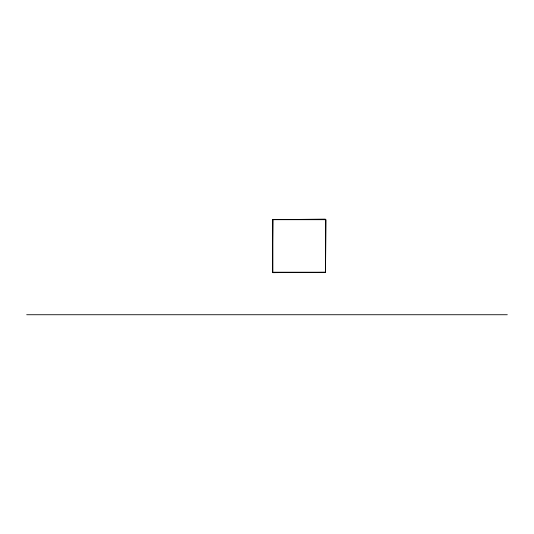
<?xml version="1.0" encoding="UTF-8"?>
<svg xmlns="http://www.w3.org/2000/svg" width="534" height="534" viewBox="0 0 534 534"><rect width="100%" height="100%" fill="white"/><g stroke="black" fill="none" stroke-linecap="round" stroke-linejoin="round"><path stroke-width="0.8" d="M26.7 314.733L507.3 314.733M325.406 219.267L272.861 219.541L325.406 219.267M272.72 219.681L272.447 272.227L272.72 219.681M325.406 219.681L272.861 219.681L272.861 272.227L325.406 272.227L325.406 219.681M325.813 219.681L325.54 272.227L325.813 219.681M325.406 272.36L272.861 272.634L325.406 272.36"/></g></svg>
